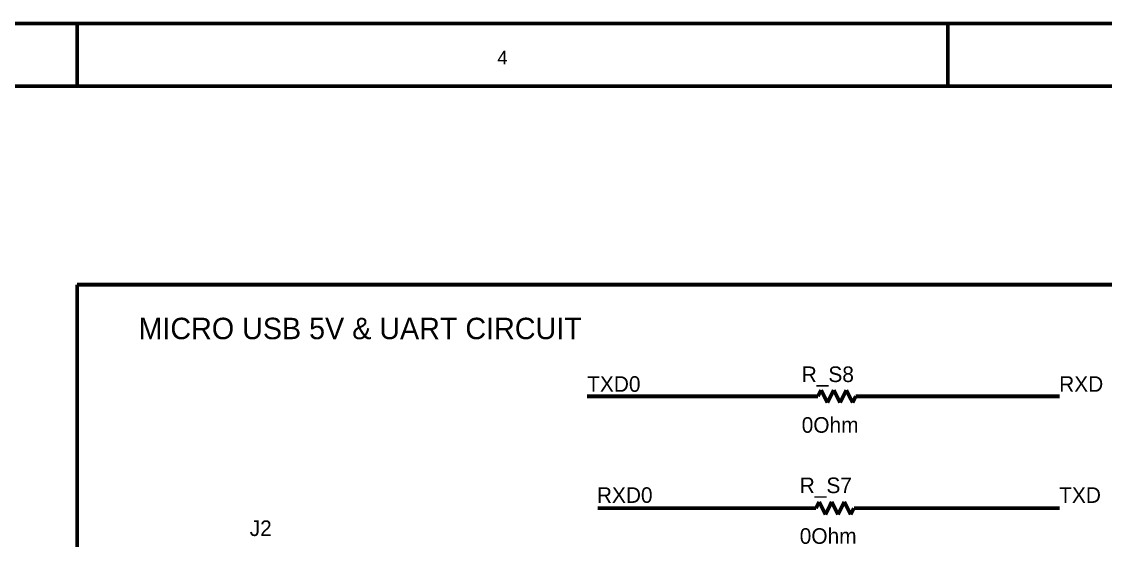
# Model space of a CAD drawing. Header units: inches. Extents: x 0 to 16.9, y 0 to 11.7.
# Drawn here: x 8.092 to 11.521, y 10.055 to 11.699 of the extents above; entities that cross this region are included whole.
import ezdxf

# ---------------------------------------------------------------- set-up
doc = ezdxf.new("R2010")
doc.units = ezdxf.units.IN
doc.header["$MEASUREMENT"] = 0
doc.layers.add('Sheet', color=255, linetype='Continuous')

msp = doc.modelspace()

# ---------------------------------------------------------------- linework, layer by layer
at = {"layer": 'Sheet'}
for points in [[(0.0023, 11.6929, 0.0118, 0.0118, 0), (16.5323, 11.6929, 0.0118, 0.0118, 0)], [(8.2677, 11.6929, 0.0118, 0.0118, 0), (8.2677, 11.4927, 0.0118, 0.0118, 0)], [(11.0232, 11.6929, 0.0118, 0.0118, 0), (11.0232, 11.4927, 0.0118, 0.0118, 0)], [(0.2006, 11.4946, 0.0118, 0.0118, 0), (16.3356, 11.4946, 0.0118, 0.0118, 0)], [(8.2677, 6.8894, 0.0118, 0.0118, 0), (8.2677, 10.866, 0.0118, 0.0118, 0)], [(8.2677, 10.8656, 0.0118, 0.0118, 0), (16.1011, 10.8656, 0.0118, 0.0118, 0)], [(10.622, 10.5315, 0.0118, 0.0118, 0), (10.612, 10.5118, 0.0118, 0.0118, 0)], [(10.6421, 10.4918, 0.0118, 0.0118, 0), (10.622, 10.5315, 0.0118, 0.0118, 0)], [(10.6622, 10.5315, 0.0118, 0.0118, 0), (10.6421, 10.4918, 0.0118, 0.0118, 0)], [(10.6822, 10.4918, 0.0118, 0.0118, 0), (10.6622, 10.5315, 0.0118, 0.0118, 0)], [(10.7019, 10.5315, 0.0118, 0.0118, 0), (10.6822, 10.4918, 0.0118, 0.0118, 0)], [(10.722, 10.4918, 0.0118, 0.0118, 0), (10.7019, 10.5315, 0.0118, 0.0118, 0)], [(9.8818, 10.5118, 0.0118, 0.0118, 0), (10.472, 10.5118, 0.0118, 0.0118, 0)], [(10.5723, 10.5118, 0.0118, 0.0118, 0), (10.472, 10.5118, 0.0118, 0.0118, 0)], [(10.612, 10.5118, 0.0118, 0.0118, 0), (10.5723, 10.5118, 0.0118, 0.0118, 0)], [(10.732, 10.5118, 0.0118, 0.0118, 0), (10.722, 10.4918, 0.0118, 0.0118, 0)], [(10.7721, 10.5118, 0.0118, 0.0118, 0), (10.732, 10.5118, 0.0118, 0.0118, 0)], [(10.7721, 10.5118, 0.0118, 0.0118, 0), (10.872, 10.5118, 0.0118, 0.0118, 0)], [(10.872, 10.5118, 0.0118, 0.0118, 0), (11.3774, 10.5118, 0.0118, 0.0118, 0)], [(9.9149, 10.1572, 0.0118, 0.0118, 0), (10.4658, 10.1572, 0.0118, 0.0118, 0)], [(10.5657, 10.1572, 0.0118, 0.0118, 0), (10.4658, 10.1572, 0.0118, 0.0118, 0)], [(10.6058, 10.1572, 0.0118, 0.0118, 0), (10.5657, 10.1572, 0.0118, 0.0118, 0)], [(10.6159, 10.1773, 0.0118, 0.0118, 0), (10.6058, 10.1572, 0.0118, 0.0118, 0)], [(10.6359, 10.1372, 0.0118, 0.0118, 0), (10.6159, 10.1773, 0.0118, 0.0118, 0)], [(10.6556, 10.1773, 0.0118, 0.0118, 0), (10.6359, 10.1372, 0.0118, 0.0118, 0)], [(10.6757, 10.1372, 0.0118, 0.0118, 0), (10.6556, 10.1773, 0.0118, 0.0118, 0)], [(10.6957, 10.1773, 0.0118, 0.0118, 0), (10.6757, 10.1372, 0.0118, 0.0118, 0)], [(10.7158, 10.1372, 0.0118, 0.0118, 0), (10.6957, 10.1773, 0.0118, 0.0118, 0)], [(10.7258, 10.1572, 0.0118, 0.0118, 0), (10.7158, 10.1372, 0.0118, 0.0118, 0)], [(10.7659, 10.1572, 0.0118, 0.0118, 0), (10.7258, 10.1572, 0.0118, 0.0118, 0)], [(10.7659, 10.1572, 0.0118, 0.0118, 0), (10.8658, 10.1572, 0.0118, 0.0118, 0)], [(10.8658, 10.1572, 0.0118, 0.0118, 0), (11.3774, 10.1572, 0.0118, 0.0118, 0)]]:
    msp.add_lwpolyline(points, format="xyseb", dxfattribs=at)
for points in [[(0.0023, 11.6929, 0.0039, 0.0039, 0), (0.0023, 0, 0.0039, 0.0039, 0), (16.5339, 0, 0.0039, 0.0039, 0), (16.5339, 11.6929, 0.0039, 0.0039, 0), (0.0023, 11.6929, 0.0039, 0.0039, 0), (0.0023, 11.6929, 0.0039, 0.0039, 0)], [(0.2021, 11.4923, 0.0039, 0.0039, 0), (0.2021, 0.1999, 0.0039, 0.0039, 0), (16.3341, 0.1999, 0.0039, 0.0039, 0), (16.3341, 11.4923, 0.0039, 0.0039, 0), (0.2021, 11.4923, 0.0039, 0.0039, 0), (0.2021, 11.4923, 0.0039, 0.0039, 0)]]:
    msp.add_lwpolyline(points, format="xyseb", close=True, dxfattribs=at)

# ---------------------------------------------------------------- texts
for s, height, p in [('4', 0.0432, (9.5978, 11.5633)), ('MICRO USB 5V & UART CIRCUIT', 0.06791, (8.4621, 10.6928)), ('R_S8', 0.04939, (10.5607, 10.557)), ('TXD0', 0.04939, (9.8818, 10.5261)), ('RXD', 0.04939, (11.3754, 10.5261)), ('0Ohm', 0.04939, (10.5607, 10.3964)), ('R_S7', 0.04939, (10.5545, 10.2051)), ('RXD0', 0.04939, (9.9126, 10.1742)), ('TXD', 0.04939, (11.3754, 10.1742)), ('J2', 0.04939, (8.814, 10.0692)), ('0Ohm', 0.04939, (10.5545, 10.0445))]:
    msp.add_text(s, height=height, dxfattribs=at).set_placement(p)

doc.saveas('drawing.dxf')
